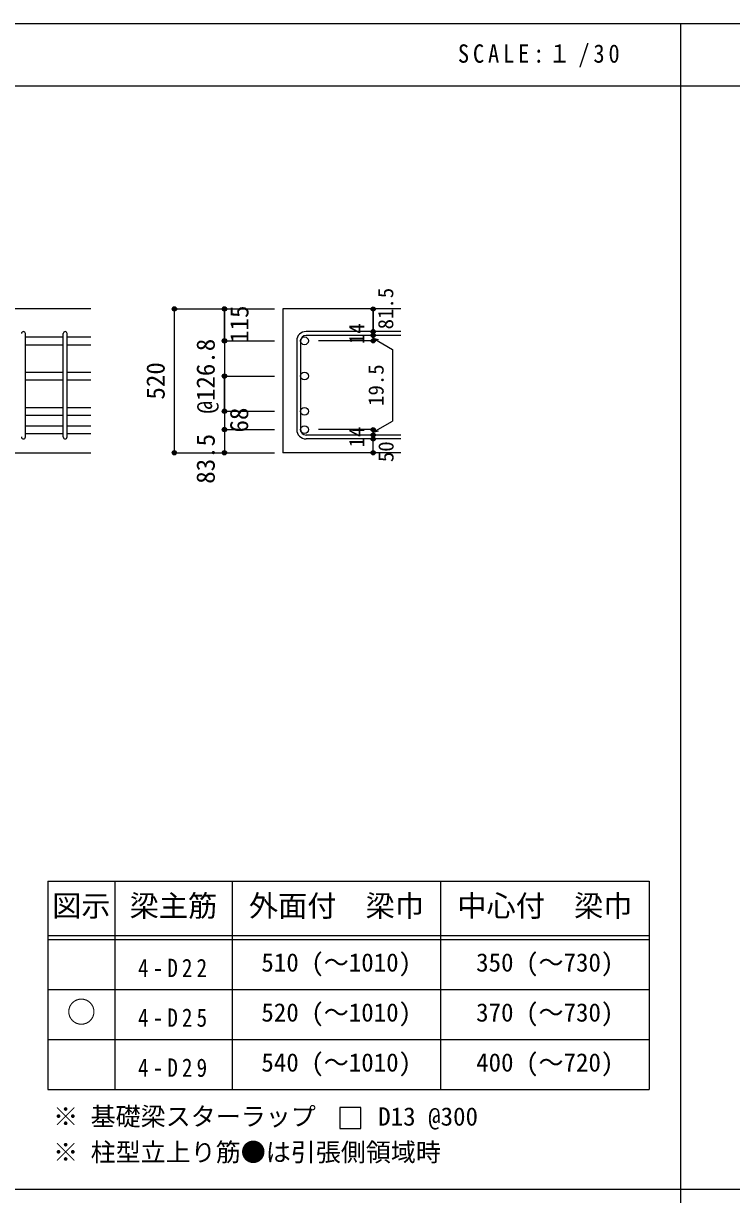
# Model space of a CAD drawing. Units: millimetres at full size, sheet at 1:30, with parts at other scales. Extents: x -5973 to 5954, y -4195 to 4201.
# Drawn here: x -3489 to -942, y -15 to 4201 of the extents above; entities that cross this region are included whole.
import ezdxf
from ezdxf.enums import TextEntityAlignment as Align

# ---------------------------------------------------------------- set-up
doc = ezdxf.new("R2010")
doc.units = ezdxf.units.MM
doc.header["$LTSCALE"] = 30
doc.header["$PDMODE"] = 32
doc.header["$PDSIZE"] = 15
for name, color, linetype in [('0-1_躯体線', 2, 'Continuous'), ('0-5_基礎梁筋', 7, 'Continuous'), ('0-6_スタラップ筋', 7, 'Continuous'), ('0-D_寸法', 4, 'Continuous'), ('6-7_文字', 7, 'Continuous'), ('6-E_枠', 7, 'Continuous'), ('F-0_枠', 6, 'Continuous')]:
    doc.layers.add(name, color=color, linetype=linetype)
doc.styles.add('ＭＳ ゴシック', font='')
doc.styles.get('ＭＳ ゴシック').set_extended_font_data('MS Gothic')

msp = doc.modelspace()

# ---------------------------------------------------------------- linework, layer by layer
at = {"layer": '0-1_躯体線'}
for p, q in [((-3245.8, 3173.3), (-4945.8, 3173.3)), ((-2130.8, 3173.3), (-2555.8, 3173.3)), ((-2555.8, 3173.3), (-2555.8, 2655.3)), ((-3645.8, 2655.3), (-3245.8, 2655.3)), ((-2130.8, 2655.3), (-2555.8, 2655.3))]:
    msp.add_line(p, q, dxfattribs=at)
at = {"layer": '0-5_基礎梁筋'}
for p, q in [((-3481.8, 3072.37), (-3345.8, 3072.37)), ((-3481.8, 3044.37), (-3345.8, 3044.37)), ((-3331.8, 3072.37), (-3245.8, 3072.37)), ((-3331.8, 3044.37), (-3245.8, 3044.37)), ((-3481.8, 2945.58), (-3345.8, 2945.58)), ((-3481.8, 2917.58), (-3345.8, 2917.58)), ((-3331.8, 2945.58), (-3245.8, 2945.58)), ((-3331.8, 2917.58), (-3245.8, 2917.58)), ((-3481.8, 2818.8), (-3345.8, 2818.8)), ((-3481.8, 2790.8), (-3345.8, 2790.8)), ((-3331.8, 2818.8), (-3245.8, 2818.8)), ((-3331.8, 2790.8), (-3245.8, 2790.8)), ((-3481.8, 2752.8), (-3345.8, 2752.8)), ((-3331.8, 2752.8), (-3245.8, 2752.8)), ((-3481.8, 2724.8), (-3345.8, 2724.8)), ((-3331.8, 2724.8), (-3245.8, 2724.8))]:
    msp.add_line(p, q, dxfattribs=at)
at = {"layer": '0-5_基礎梁筋', "color": 3}
for centre in [(-2477.8, 3058.37), (-2477.8, 2931.58), (-2477.8, 2804.8), (-2477.8, 2738.8)]:
    msp.add_circle(centre, 14, dxfattribs=at)
at = {"layer": '0-6_スタラップ筋'}
for p, q in [((-3481.8, 2712.3), (-3481.8, 3084.87)), ((-3345.8, 2712.3), (-3345.8, 3084.87)), ((-3331.8, 2712.3), (-3331.8, 3084.87)), ((-2130.8, 3091.87), (-2472.3, 3091.87)), ((-2505.8, 3058.37), (-2505.8, 2738.8)), ((-2491.8, 3058.37), (-2491.8, 2738.8)), ((-2130.8, 3077.87), (-2472.3, 3077.87)), ((-2130.8, 2719.3), (-2472.3, 2719.3)), ((-2130.8, 2705.3), (-2472.3, 2705.3))]:
    msp.add_line(p, q, dxfattribs=at)
for centre, radius, start, end in [((-3488.8, 3084.87), 7, 0, 180), ((-3338.8, 3084.87), 7, 0, 180), ((-2472.3, 3058.37), 33.5, 90, 180), ((-2472.3, 3058.37), 19.5, 90, 180), ((-3488.8, 2712.3), 7, 180, 0), ((-3338.8, 2712.3), 7, 180, 0), ((-2472.3, 2738.8), 33.5, 180, 270), ((-2472.3, 2738.8), 19.5, 180, 270)]:
    msp.add_arc(centre, radius, start, end, dxfattribs=at)
at = {"layer": '0-D_寸法'}
for p, q in [((-2945.8, 3173.3), (-2765.8, 3173.3)), ((-2945.8, 3173.3), (-2765.8, 3173.3)), ((-2945.8, 2655.3), (-2945.8, 3173.3)), ((-2765.8, 3058.37), (-2765.8, 3173.3)), ((-2765.8, 3173.3), (-2585.8, 3173.3)), ((-2765.8, 3173.3), (-2765.8, 3058.37)), ((-2230.8, 3077.87), (-2230.8, 3091.87)), ((-2765.8, 3058.37), (-2585.8, 3058.37)), ((-2765.8, 3058.37), (-2585.8, 3058.37)), ((-2765.8, 3058.37), (-2765.8, 2869.08)), ((-2765.8, 3058.37), (-2765.8, 2778.83)), ((-2765.8, 3058.37), (-2765.8, 2793.3)), ((-2230.8, 3058.37), (-2426.89, 3058.37)), ((-2230.8, 3077.87), (-2230.8, 3058.37)), ((-2230.8, 3068.12), (-2211.48, 3062.94)), ((-2230.8, 3068.12), (-2160.74, 3027.67)), ((-2160.74, 3027.67), (-2160.74, 2769.5)), ((-2765.8, 2931.58), (-2585.8, 2931.58)), ((-2765.8, 2804.8), (-2765.8, 2931.58)), ((-2765.8, 2869.08), (-2765.8, 2738.8)), ((-2765.8, 2804.8), (-2585.8, 2804.8)), ((-2230.8, 2729.05), (-2160.74, 2769.5)), ((-2765.8, 2738.8), (-2585.8, 2738.8)), ((-2230.8, 2738.8), (-2426.89, 2738.8)), ((-2230.8, 2719.3), (-2230.8, 2738.8)), ((-2230.8, 2729.05), (-2211.48, 2734.23)), ((-2230.8, 2705.3), (-2230.8, 2719.3)), ((-2230.8, 2655.3), (-2230.8, 2705.3)), ((-2945.8, 2655.3), (-2765.8, 2655.3)), ((-2765.8, 2655.3), (-2585.8, 2655.3))]:
    msp.add_line(p, q, dxfattribs=at)
for points in [[(-2230.8, 3173.3), (-2230.8, 3091.87), (-2230.8, 3173.3)], [(-2765.8, 2778.83), (-2765.8, 2738.8), (-2765.8, 2655.3)]]:
    msp.add_lwpolyline(points, dxfattribs=at)
for centre, radius in [((-2945.8, 3173.3), 8), ((-2945.8, 3173.3), 7.2), ((-2945.8, 3173.3), 6.4), ((-2945.8, 3173.3), 5.6), ((-2945.8, 3173.3), 4.8), ((-2945.8, 3173.3), 4), ((-2945.8, 3173.3), 3.2), ((-2945.8, 3173.3), 2.4), ((-2945.8, 3173.3), 1.6), ((-2945.8, 3173.3), 0.8), ((-2765.8, 3173.3), 8), ((-2765.8, 3173.3), 7.2), ((-2765.8, 3173.3), 6.4), ((-2765.8, 3173.3), 5.6), ((-2765.8, 3173.3), 4.8), ((-2765.8, 3173.3), 4), ((-2765.8, 3173.3), 3.2), ((-2765.8, 3173.3), 2.4), ((-2765.8, 3173.3), 1.6), ((-2765.8, 3173.3), 0.8), ((-2230.8, 3173.3), 4), ((-2230.8, 3173.3), 3.6), ((-2230.8, 3173.3), 3.2), ((-2230.8, 3173.3), 2.8), ((-2230.8, 3173.3), 2.4), ((-2230.8, 3173.3), 2), ((-2230.8, 3173.3), 1.6), ((-2230.8, 3173.3), 1.2), ((-2230.8, 3173.3), 0.8), ((-2230.8, 3173.3), 0.4), ((-2230.8, 3091.87), 4), ((-2230.8, 3077.87), 4), ((-2230.8, 3091.87), 3.6), ((-2230.8, 3077.87), 3.6), ((-2230.8, 3091.87), 3.2), ((-2230.8, 3077.87), 3.2), ((-2230.8, 3091.87), 2.8), ((-2230.8, 3077.87), 2.8), ((-2230.8, 3091.87), 2.4), ((-2230.8, 3077.87), 2.4), ((-2230.8, 3091.87), 2), ((-2230.8, 3077.87), 2), ((-2230.8, 3091.87), 1.6), ((-2230.8, 3077.87), 1.6), ((-2230.8, 3091.87), 1.2), ((-2230.8, 3077.87), 1.2), ((-2230.8, 3091.87), 0.8), ((-2230.8, 3077.87), 0.8), ((-2230.8, 3091.87), 0.4), ((-2230.8, 3077.87), 0.4), ((-2765.8, 3058.37), 8), ((-2765.8, 3058.37), 7.2), ((-2765.8, 3058.37), 6.4), ((-2765.8, 3058.37), 5.6), ((-2765.8, 3058.37), 4.8), ((-2765.8, 3058.37), 4), ((-2765.8, 3058.37), 3.2), ((-2765.8, 3058.37), 2.4), ((-2765.8, 3058.37), 1.6), ((-2765.8, 3058.37), 0.8), ((-2230.8, 3058.37), 4), ((-2230.8, 3058.37), 3.6), ((-2230.8, 3058.37), 3.2), ((-2230.8, 3058.37), 2.8), ((-2230.8, 3058.37), 2.4), ((-2230.8, 3058.37), 2), ((-2230.8, 3058.37), 1.6), ((-2230.8, 3058.37), 1.2), ((-2230.8, 3058.37), 0.8), ((-2230.8, 3058.37), 0.4), ((-2765.8, 2931.58), 8), ((-2765.8, 2931.58), 7.2), ((-2765.8, 2931.58), 6.4), ((-2765.8, 2931.58), 5.6), ((-2765.8, 2931.58), 4.8), ((-2765.8, 2931.58), 4), ((-2765.8, 2931.58), 3.2), ((-2765.8, 2931.58), 2.4), ((-2765.8, 2931.58), 1.6), ((-2765.8, 2931.58), 0.8), ((-2765.8, 2804.8), 8), ((-2765.8, 2804.8), 7.2), ((-2765.8, 2804.8), 6.4), ((-2765.8, 2804.8), 5.6), ((-2765.8, 2804.8), 4.8), ((-2765.8, 2804.8), 4), ((-2765.8, 2804.8), 3.2), ((-2765.8, 2804.8), 2.4), ((-2765.8, 2804.8), 1.6), ((-2765.8, 2804.8), 0.8), ((-2765.8, 2738.8), 8), ((-2765.8, 2738.8), 7.2), ((-2765.8, 2738.8), 6.4), ((-2765.8, 2738.8), 5.6), ((-2765.8, 2738.8), 4.8), ((-2765.8, 2738.8), 4), ((-2765.8, 2738.8), 3.2), ((-2765.8, 2738.8), 2.4), ((-2230.8, 2738.8), 4), ((-2230.8, 2738.8), 3.6), ((-2230.8, 2738.8), 3.2), ((-2230.8, 2738.8), 2.8), ((-2230.8, 2738.8), 2.4), ((-2230.8, 2738.8), 2), ((-2765.8, 2738.8), 1.6), ((-2765.8, 2738.8), 0.8), ((-2230.8, 2719.3), 4), ((-2230.8, 2705.3), 4), ((-2230.8, 2719.3), 3.6), ((-2230.8, 2705.3), 3.6), ((-2230.8, 2719.3), 3.2), ((-2230.8, 2705.3), 3.2), ((-2230.8, 2719.3), 2.8), ((-2230.8, 2705.3), 2.8), ((-2230.8, 2719.3), 2.4), ((-2230.8, 2705.3), 2.4), ((-2230.8, 2719.3), 2), ((-2230.8, 2705.3), 2), ((-2230.8, 2738.8), 1.6), ((-2230.8, 2719.3), 1.6), ((-2230.8, 2705.3), 1.6), ((-2230.8, 2738.8), 1.2), ((-2230.8, 2719.3), 1.2), ((-2230.8, 2705.3), 1.2), ((-2230.8, 2738.8), 0.8), ((-2230.8, 2719.3), 0.8), ((-2230.8, 2705.3), 0.8), ((-2230.8, 2738.8), 0.4), ((-2230.8, 2719.3), 0.4), ((-2230.8, 2705.3), 0.4), ((-2945.8, 2655.3), 7.2), ((-2945.8, 2655.3), 6.4), ((-2945.8, 2655.3), 5.6), ((-2945.8, 2655.3), 4.8), ((-2945.8, 2655.3), 4), ((-2945.8, 2655.3), 3.2), ((-2945.8, 2655.3), 2.4), ((-2945.8, 2655.3), 1.6), ((-2765.8, 2655.3), 7.2), ((-2765.8, 2655.3), 6.4), ((-2765.8, 2655.3), 5.6), ((-2765.8, 2655.3), 4.8), ((-2765.8, 2655.3), 4), ((-2765.8, 2655.3), 3.2), ((-2765.8, 2655.3), 2.4), ((-2765.8, 2655.3), 1.6), ((-2230.8, 2655.3), 4), ((-2230.8, 2655.3), 3.6), ((-2230.8, 2655.3), 3.2), ((-2230.8, 2655.3), 2.8), ((-2230.8, 2655.3), 2.4), ((-2230.8, 2655.3), 2), ((-2230.8, 2655.3), 1.6), ((-2230.8, 2655.3), 1.2), ((-2945.8, 2655.3), 0.8), ((-2765.8, 2655.3), 0.8), ((-2230.8, 2655.3), 0.8), ((-2230.8, 2655.3), 0.4)]:
    msp.add_circle(centre, radius, dxfattribs=at)
at = {"layer": '0-D_寸法', "color": 7}
for p in [(-2945.8, 3173.3), (-2765.8, 3173.3), (-2230.8, 3173.3), (-2230.8, 3091.87), (-2230.8, 3077.87), (-2765.8, 3058.37), (-2230.8, 3058.37), (-2765.8, 2931.58), (-2765.8, 2804.8), (-2765.8, 2738.8), (-2230.8, 2738.8), (-2230.8, 2738.8), (-2230.8, 2719.3), (-2230.8, 2705.3), (-2945.8, 2655.3), (-2765.8, 2655.3), (-2230.8, 2655.3)]:
    msp.add_point(p, dxfattribs=at)
at = {"layer": '6-7_文字'}
msp.add_lwpolyline([(-2350.42, 223.13), (-2275.42, 223.13), (-2275.42, 298.13), (-2350.42, 298.13)], close=True, dxfattribs=at)
at = {"layer": '6-E_枠', "color": 3}
for p, q in [((-3400.52, 1112.77), (-3400.52, 362.77)), ((-3400.52, 1112.77), (-1238, 1112.77)), ((-1238, 1112.77), (-1238, 362.77)), ((-3400.52, 362.77), (-1238, 362.77))]:
    msp.add_line(p, q, dxfattribs=at)
at = {"layer": '6-E_枠'}
for p, q in [((-3160.52, 1112.77), (-3160.52, 362.77)), ((-2738, 1112.77), (-2738, 362.77)), ((-1988, 1112.77), (-1988, 362.77)), ((-3400.52, 917.77), (-1238, 917.77)), ((-3400.52, 902.77), (-1238, 902.77)), ((-3400.52, 722.77), (-1238, 722.77)), ((-3400.52, 542.77), (-1238, 542.77))]:
    msp.add_line(p, q, dxfattribs=at)
at = {"layer": 'F-0_枠'}
msp.add_line((-5972.88, 4201.15), (5954.1, 4201.15), dxfattribs=at)
at = {"layer": 'F-0_枠', "color": 2}
for p, q in [((-1124.64, 4201.15), (-1124.64, -4195.24)), ((-5972.88, 3976.15), (3723.6, 3976.15)), ((3723.6, 2.95), (-5972.88, 2.95))]:
    msp.add_line(p, q, dxfattribs=at)

# ---------------------------------------------------------------- texts
at = {"layer": '0-D_寸法', "style": 'ＭＳ ゴシック'}
for s, height, p in [('81.5', 54.99, (-2141.9, 3099.71)), ('115', 65.98, (-2659.7, 3050.75)), ('14', 54.99, (-2246.03, 3046.44)), ('@126.8', 65.98, (-2780.8, 2796.58)), ('520', 65.98, (-2960.8, 2846.8)), ('19.5', 54.99, (-2176.57, 2824.17)), ('68', 65.98, (-2660.58, 2728.38)), ('14', 54.99, (-2246.06, 2674.62)), ('83.5', 65.98, (-2780.8, 2543.8)), ('50', 54.99, (-2140.8, 2621.8))]:
    msp.add_text(s, height=height, rotation=90, dxfattribs=at).set_placement(p, align=Align.BOTTOM_LEFT)
at = {"layer": '6-7_文字', "color": 2, "style": 'ＭＳ ゴシック'}
for s, p in [('図示', (-3385.52, 962.77)), ('梁主筋', (-3106.76, 962.77)), ('外面付\u3000梁巾', (-2678, 962.77)), ('中心付\u3000梁巾', (-1928, 962.77)), ('○', (-3333.02, 580.27))]:
    msp.add_text(s, height=76.98, dxfattribs=at).set_placement(p, align=Align.BOTTOM_LEFT)
at = {"layer": '6-7_文字', "style": 'ＭＳ ゴシック'}
for s, p in [('510 (～1010)', (-2633, 767.77)), ('350 (～730)', (-1860.5, 767.77)), ('520 (～1010)', (-2633, 587.77)), ('370 (～730)', (-1860.5, 587.77)), ('540 (～1010)', (-2633, 407.77)), ('400 (～720)', (-1860.5, 407.77)), ('※ 基礎梁スターラップ     D13 @300', (-3381.96, 213.19)), ('※ 柱型立上り筋●は引張側領域時', (-3381.96, 84.68))]:
    msp.add_text(s, height=65.98, dxfattribs=at).set_placement(p, align=Align.BOTTOM_LEFT)
at = {"layer": '6-7_文字', "color": 2, "insert": (-1925.98, 4043.65), "char_height": 65.98, "attachment_point": 7, "style": 'ＭＳ ゴシック'}
msp.add_mtext('\\T1.34;\\W0.9;SCALE:１/30', dxfattribs=at)
at = {"layer": '6-7_文字', "char_height": 65.98, "attachment_point": 7, "style": 'ＭＳ ゴシック'}
for s, insert in [('\\T1.38;\\W0.85;4-D22', (-3076.76, 767.77)), ('\\T1.38;\\W0.85;4-D25', (-3076.76, 587.77)), ('\\T1.38;\\W0.85;4-D29', (-3076.76, 407.77))]:
    msp.add_mtext(s, dxfattribs=dict(at, insert=insert))

doc.saveas('drawing.dxf')
